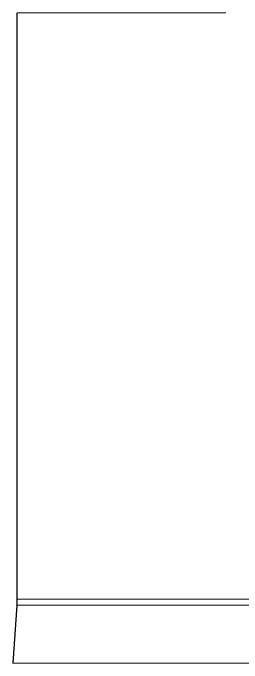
# Model space of a CAD drawing. Extents: x 0 to 419, y 0 to 420.
# Drawn here: x 195.64 to 208.8, y 145.03 to 182.35 of the extents above; entities that cross this region are included whole.
import ezdxf

# ---------------------------------------------------------------- set-up
doc = ezdxf.new("R2010")
doc.units = 0
doc.linetypes.add('DASHDOT', pattern=[18.5, 12, -3, 0.5, -3])

msp = doc.modelspace()

# ---------------------------------------------------------------- linework, layer by layer
at = {"color": 7, "linetype": 'DASHDOT', "lineweight": 13}
msp.add_line((195.876, 182.354), (263.726, 182.354), dxfattribs=at)
at = {"color": 7, "lineweight": 30}
msp.add_line((195.876, 148.685), (195.876, 182.354), dxfattribs=at)
at = {"color": 7, "lineweight": 13}
for p, q in [((259.573, 148.685), (195.876, 148.685)), ((259.583, 148.344), (195.864, 148.344)), ((259.782, 145.025), (195.638, 145.025))]:
    msp.add_line(p, q, dxfattribs=at)
at = {"color": 7, "lineweight": 30, "ltscale": 0.083151}
msp.add_line((195.864, 148.344), (195.638, 145.025), dxfattribs=at)
at = {"color": 7, "lineweight": 30}
msp.add_arc((190.876, 148.685), 5, 356.0912, 359.9999, dxfattribs=at)

doc.saveas('drawing.dxf')
